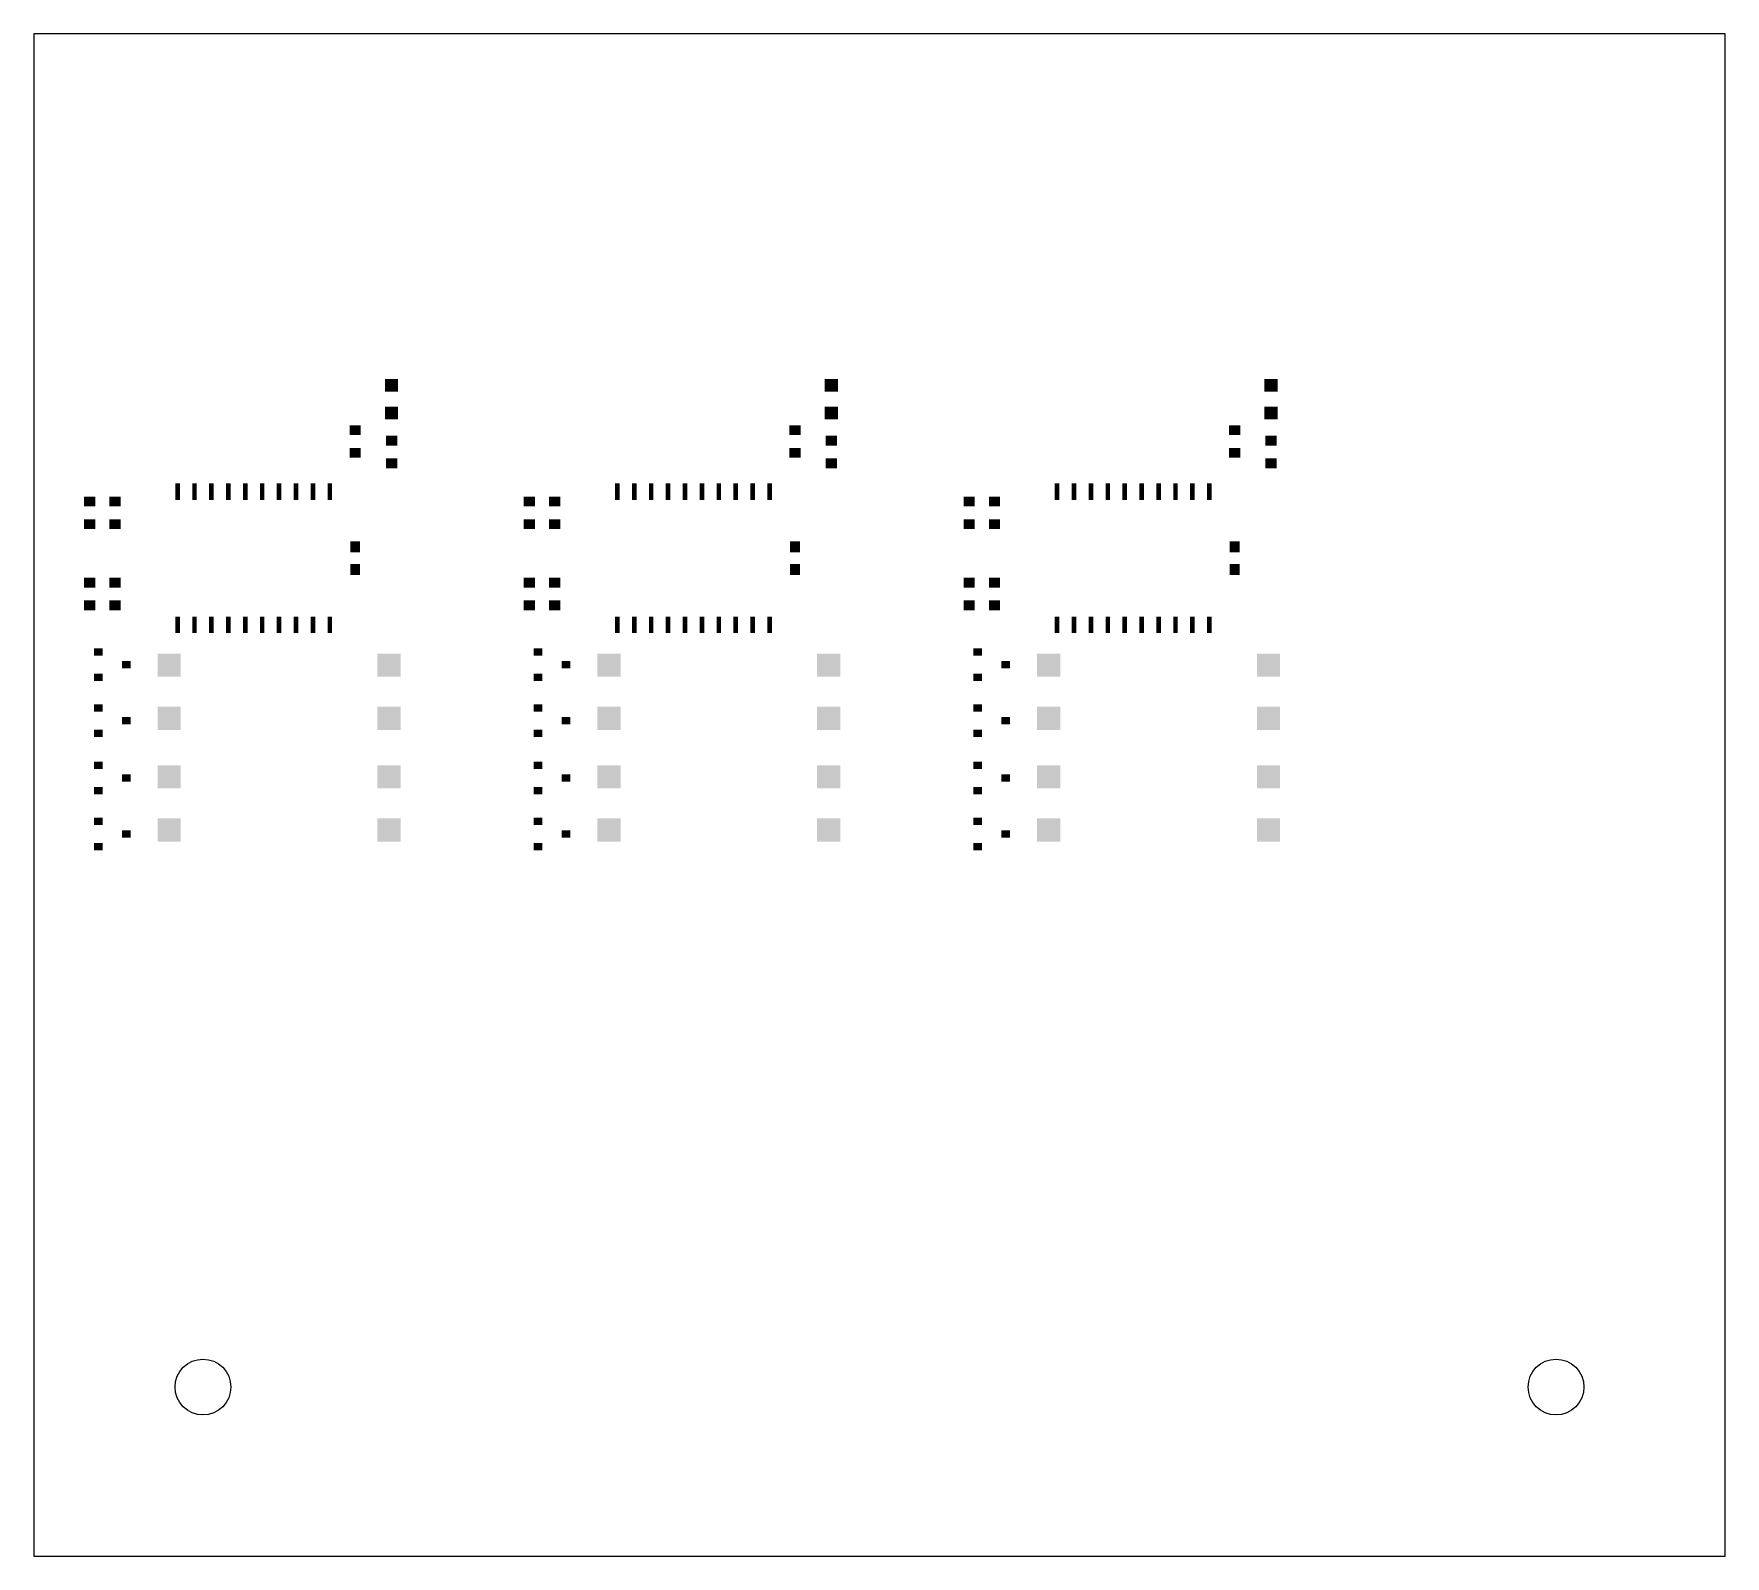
# Model space of a CAD drawing. Extents: x 0 to 5, y 0 to 4.5.
import ezdxf

# ---------------------------------------------------------------- set-up
doc = ezdxf.new("R2010")
doc.units = 0
doc.header["$MEASUREMENT"] = 0
doc.layers.get('0').update_dxf_attribs({"linetype": 'CONTINUOUS'})
doc.layers.add('31', color=1, linetype='CONTINUOUS')

# ---------------------------------------------------------------- blocks, each defined once
blk = doc.blocks.new('RECT')
blk.add_solid([(-0.5, -0.5), (0.5, -0.5), (-0.5, 0.5), (0.5, 0.5)])

msp = doc.modelspace()

# ---------------------------------------------------------------- linework, layer by layer
at = {"color": 1}
msp.add_lwpolyline([(0, 0), (5, 0), (5, 4.5), (0, 4.5)], close=True, dxfattribs=at)
for centre in [(0.5, 0.5), (4.5, 0.5)]:
    msp.add_circle(centre, 0.0825, dxfattribs=at)

# ---------------------------------------------------------------- block references
at = {"layer": '31'}
for p, xscale, yscale, rotation in [((1.0575, 3.461), 0.037, 0.039, 89.99999999999999), ((2.3575, 3.461), 0.037, 0.039, 89.99999999999999), ((3.6575, 3.461), 0.037, 0.039, 89.99999999999999), ((1.0575, 3.379), 0.037, 0.039, 89.99999999999999), ((2.3575, 3.379), 0.037, 0.039, 89.99999999999999), ((3.6575, 3.379), 0.037, 0.039, 89.99999999999999), ((0.95, 3.3285), 0.02937, 0.033307, 89.99999999999999), ((1.0575, 3.2972), 0.02937, 0.033307, 270), ((2.25, 3.3285), 0.02937, 0.033307, 89.99999999999999), ((2.3575, 3.2972), 0.02937, 0.033307, 270), ((3.55, 3.3285), 0.02937, 0.033307, 89.99999999999999), ((3.6575, 3.2972), 0.02937, 0.033307, 270), ((0.95, 3.2615), 0.02937, 0.033307, 89.99999999999999), ((2.25, 3.2615), 0.02937, 0.033307, 89.99999999999999), ((3.55, 3.2615), 0.02937, 0.033307, 89.99999999999999), ((1.0575, 3.2303), 0.02937, 0.033307, 270), ((2.3575, 3.2303), 0.02937, 0.033307, 270), ((3.6575, 3.2303), 0.02937, 0.033307, 270), ((0.165, 3.1175), 0.02937, 0.033307, 270), ((0.24, 3.1175), 0.02937, 0.033307, 270), ((1.465, 3.1175), 0.02937, 0.033307, 270), ((1.54, 3.1175), 0.02937, 0.033307, 270), ((2.765, 3.1175), 0.02937, 0.033307, 270), ((2.84, 3.1175), 0.02937, 0.033307, 270), ((0.165, 3.0505), 0.02937, 0.033307, 270), ((0.24, 3.0505), 0.02937, 0.033307, 270), ((1.465, 3.0505), 0.02937, 0.033307, 270), ((1.54, 3.0505), 0.02937, 0.033307, 270), ((2.765, 3.0505), 0.02937, 0.033307, 270), ((2.84, 3.0505), 0.02937, 0.033307, 270), ((0.95, 2.9835), 0.033307, 0.02937, 270), ((2.25, 2.9835), 0.033307, 0.02937, 270), ((3.55, 2.9835), 0.033307, 0.02937, 270), ((0.95, 2.9165), 0.033307, 0.02937, 270), ((2.25, 2.9165), 0.033307, 0.02937, 270), ((3.55, 2.9165), 0.033307, 0.02937, 270), ((0.165, 2.8775), 0.02937, 0.033307, 270), ((0.24, 2.8775), 0.02937, 0.033307, 270), ((1.465, 2.8775), 0.02937, 0.033307, 270), ((1.54, 2.8775), 0.02937, 0.033307, 270), ((2.765, 2.8775), 0.02937, 0.033307, 270), ((2.84, 2.8775), 0.02937, 0.033307, 270), ((0.165, 2.8105), 0.02937, 0.033307, 270), ((0.24, 2.8105), 0.02937, 0.033307, 270), ((1.465, 2.8105), 0.02937, 0.033307, 270), ((1.54, 2.8105), 0.02937, 0.033307, 270), ((2.765, 2.8105), 0.02937, 0.033307, 270), ((2.84, 2.8105), 0.02937, 0.033307, 270), ((0.1906, 2.6724), 0.021496, 0.025433, 270), ((0.4, 2.6337), 0.06874, 0.06874, 89.99999999999999), ((1.05, 2.6337), 0.06874, 0.06874, 89.99999999999999), ((1.4906, 2.6724), 0.021496, 0.025433, 270), ((1.7, 2.6337), 0.06874, 0.06874, 89.99999999999999), ((2.35, 2.6337), 0.06874, 0.06874, 89.99999999999999), ((2.7906, 2.6724), 0.021496, 0.025433, 270), ((3, 2.6337), 0.06874, 0.06874, 89.99999999999999), ((3.65, 2.6337), 0.06874, 0.06874, 89.99999999999999), ((0.1906, 2.5976), 0.021496, 0.025433, 270), ((0.2733, 2.635), 0.021496, 0.025433, 270), ((1.4906, 2.5976), 0.021496, 0.025433, 270), ((1.5733, 2.635), 0.021496, 0.025433, 270), ((2.7906, 2.5976), 0.021496, 0.025433, 270), ((2.8733, 2.635), 0.021496, 0.025433, 270), ((0.1906, 2.5074), 0.021496, 0.025433, 270), ((0.4, 2.4763), 0.06874, 0.06874, 270), ((1.05, 2.4763), 0.06874, 0.06874, 270), ((1.4906, 2.5074), 0.021496, 0.025433, 270), ((1.7, 2.4763), 0.06874, 0.06874, 270), ((2.35, 2.4763), 0.06874, 0.06874, 270), ((2.7906, 2.5074), 0.021496, 0.025433, 270), ((3, 2.4763), 0.06874, 0.06874, 270), ((3.65, 2.4763), 0.06874, 0.06874, 270), ((0.2733, 2.47), 0.021496, 0.025433, 270), ((1.5733, 2.47), 0.021496, 0.025433, 270), ((2.8733, 2.47), 0.021496, 0.025433, 270), ((0.1906, 2.4326), 0.021496, 0.025433, 270), ((1.4906, 2.4326), 0.021496, 0.025433, 270), ((2.7906, 2.4326), 0.021496, 0.025433, 270), ((0.1906, 2.3374), 0.021496, 0.025433, 270), ((0.2733, 2.3), 0.021496, 0.025433, 270), ((0.4, 2.3037), 0.06874, 0.06874, 89.99999999999999), ((1.05, 2.3037), 0.06874, 0.06874, 89.99999999999999), ((1.4906, 2.3374), 0.021496, 0.025433, 270), ((1.5733, 2.3), 0.021496, 0.025433, 270), ((1.7, 2.3037), 0.06874, 0.06874, 89.99999999999999), ((2.35, 2.3037), 0.06874, 0.06874, 89.99999999999999), ((2.7906, 2.3374), 0.021496, 0.025433, 270), ((2.8733, 2.3), 0.021496, 0.025433, 270), ((3, 2.3037), 0.06874, 0.06874, 89.99999999999999), ((3.65, 2.3037), 0.06874, 0.06874, 89.99999999999999), ((0.1906, 2.2626), 0.021496, 0.025433, 270), ((1.4906, 2.2626), 0.021496, 0.025433, 270), ((2.7906, 2.2626), 0.021496, 0.025433, 270), ((0.1906, 2.1724), 0.021496, 0.025433, 270), ((0.4, 2.1463), 0.06874, 0.06874, 270), ((1.05, 2.1463), 0.06874, 0.06874, 270), ((1.4906, 2.1724), 0.021496, 0.025433, 270), ((1.7, 2.1463), 0.06874, 0.06874, 270), ((2.35, 2.1463), 0.06874, 0.06874, 270), ((2.7906, 2.1724), 0.021496, 0.025433, 270), ((3, 2.1463), 0.06874, 0.06874, 270), ((3.65, 2.1463), 0.06874, 0.06874, 270), ((0.1906, 2.0976), 0.021496, 0.025433, 270), ((0.2733, 2.135), 0.021496, 0.025433, 270), ((1.4906, 2.0976), 0.021496, 0.025433, 270), ((1.5733, 2.135), 0.021496, 0.025433, 270), ((2.7906, 2.0976), 0.021496, 0.025433, 270), ((2.8733, 2.135), 0.021496, 0.025433, 270)]:
    msp.add_blockref('RECT', p, dxfattribs=dict(at, xscale=xscale, yscale=yscale, rotation=rotation))
at = {"layer": '31', "xscale": 0.013622, "yscale": 0.049055}
for p in [(0.425, 3.1468), (0.475, 3.1468), (0.525, 3.1468), (0.575, 3.1468), (0.625, 3.1468), (0.675, 3.1468), (0.725, 3.1468), (0.775, 3.1468), (0.825, 3.1468), (0.875, 3.1468), (1.725, 3.1468), (1.775, 3.1468), (1.825, 3.1468), (1.875, 3.1468), (1.925, 3.1468), (1.975, 3.1468), (2.025, 3.1468), (2.075, 3.1468), (2.125, 3.1468), (2.175, 3.1468), (3.025, 3.1468), (3.075, 3.1468), (3.125, 3.1468), (3.175, 3.1468), (3.225, 3.1468), (3.275, 3.1468), (3.325, 3.1468), (3.375, 3.1468), (3.425, 3.1468), (3.475, 3.1468), (0.425, 2.7531), (0.475, 2.7531), (0.525, 2.7531), (0.575, 2.7531), (0.625, 2.7531), (0.675, 2.7531), (0.725, 2.7531), (0.775, 2.7531), (0.825, 2.7531), (0.875, 2.7531), (1.725, 2.7531), (1.775, 2.7531), (1.825, 2.7531), (1.875, 2.7531), (1.925, 2.7531), (1.975, 2.7531), (2.025, 2.7531), (2.075, 2.7531), (2.125, 2.7531), (2.175, 2.7531), (3.025, 2.7531), (3.075, 2.7531), (3.125, 2.7531), (3.175, 2.7531), (3.225, 2.7531), (3.275, 2.7531), (3.325, 2.7531), (3.375, 2.7531), (3.425, 2.7531), (3.475, 2.7531)]:
    msp.add_blockref('RECT', p, dxfattribs=at)

doc.saveas('drawing.dxf')
